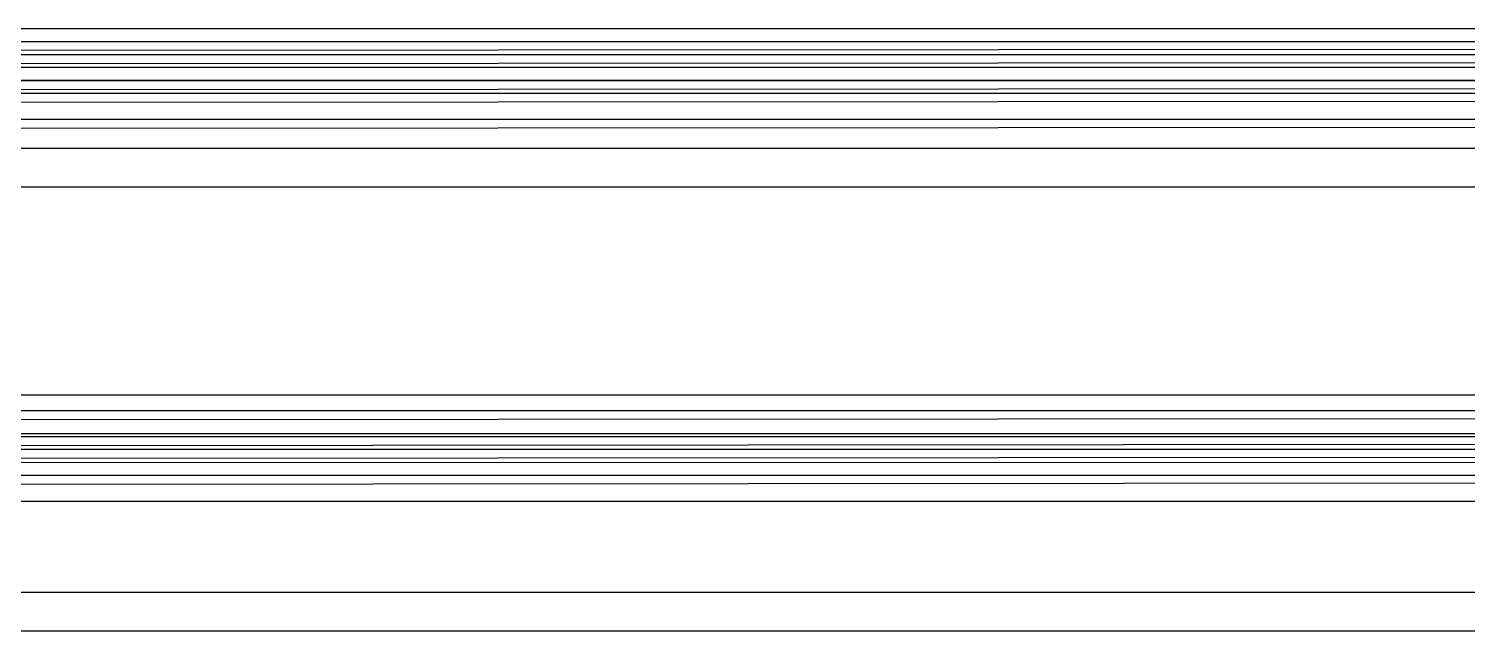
# Model space of a CAD drawing. Header units: inches. Extents: x 4821 to 127877, y 58012 to 433683.
# Drawn here: x 88392.4 to 88503.2, y 232389.4 to 232435.8 of the extents above; entities that cross this region are included whole.
import ezdxf
from ezdxf.xclip import XClip

# ---------------------------------------------------------------- set-up
doc = ezdxf.new("R2010")
doc.units = ezdxf.units.IN
doc.header["$MEASUREMENT"] = 0
doc.header["$XCLIPFRAME"] = 2
for name, color, linetype in [('A-GLAZ', 132, 'Continuous'), ('A-WAL-CMU', 7, 'Continuous'), ('A-WIN', 141, 'Continuous')]:
    doc.layers.add(name, color=color, linetype=linetype)

# ---------------------------------------------------------------- blocks, each defined once
blk = doc.blocks.new('CURTT')
at = {"layer": 'A-GLAZ', "extrusion": (1.56101e-06, 5.69003e-07, 1)}
for p, q in [((905511.46, -1520273.69, 0), (907611.94, -1520275.19, 0)), ((905511.46, -1520277.69, 0), (907612.95, -1520279.19, 0)), ((905511.46, -1520279.69, 0), (907612.95, -1520281.19, 0)), ((905511.46, -1520305.09, 0), (907608.45, -1520306.59, 0)), ((905511.46, -1520307.09, 0), (907608.45, -1520308.59, 0))]:
    blk.add_line(p, q, dxfattribs=at)
at = {"layer": 'A-GLAZ', "extrusion": (-1.56101e-06, 5.69003e-07, 1)}
for p, q in [((906984.52, -1520276.2, 0), (908415.26, -1520276.19, 0)), ((906984.52, -1520277.2, 0), (908415.26, -1520277.19, 0)), ((906984.52, -1520278.2, 0), (908415.26, -1520278.19, 0)), ((906984.52, -1520280.2, 0), (908415.26, -1520280.19, 0)), ((907010.52, -1520285.4, 0), (908342.96, -1520285.39, 0)), ((907010.52, -1520304.4, 0), (908342.96, -1520304.39, 0)), ((906989.02, -1520305.6, 0), (908364.46, -1520305.59, 0)), ((906989.02, -1520307.6, 0), (908364.46, -1520307.59, 0)), ((906989.02, -1520309.6, 0), (908364.46, -1520309.59, 0)), ((907002.52, -1520319.6, 0), (908349.46, -1520319.59, 0))]:
    blk.add_line(p, q, dxfattribs=at)
blk = doc.blocks.new('FIRST SLAB EDGE')
at = {"layer": 'A-WIN', "xscale": -1}
blk.add_blockref('CURTT', (2105283.91, -200961.5, -1.15), dxfattribs=at)

msp = doc.modelspace()

# ---------------------------------------------------------------- block references
at = {"layer": 'A-WAL-CMU'}
ref = msp.add_blockref('FIRST SLAB EDGE', (-1109697.47, 1953673.46), dxfattribs=at)
XClip(ref).set_block_clipping_path([(1196236.1121028436, -1729554.8924368375), (1201281.1159926755, -1720979.7328682605)])
ref = msp.add_blockref('FIRST SLAB EDGE', (-1109700.87, 1953670.48), dxfattribs=at)
XClip(ref).set_block_clipping_path([(1196236.1121028436, -1729554.8924368375), (1201281.1159926755, -1720979.7328682605)])

doc.saveas('drawing.dxf')
